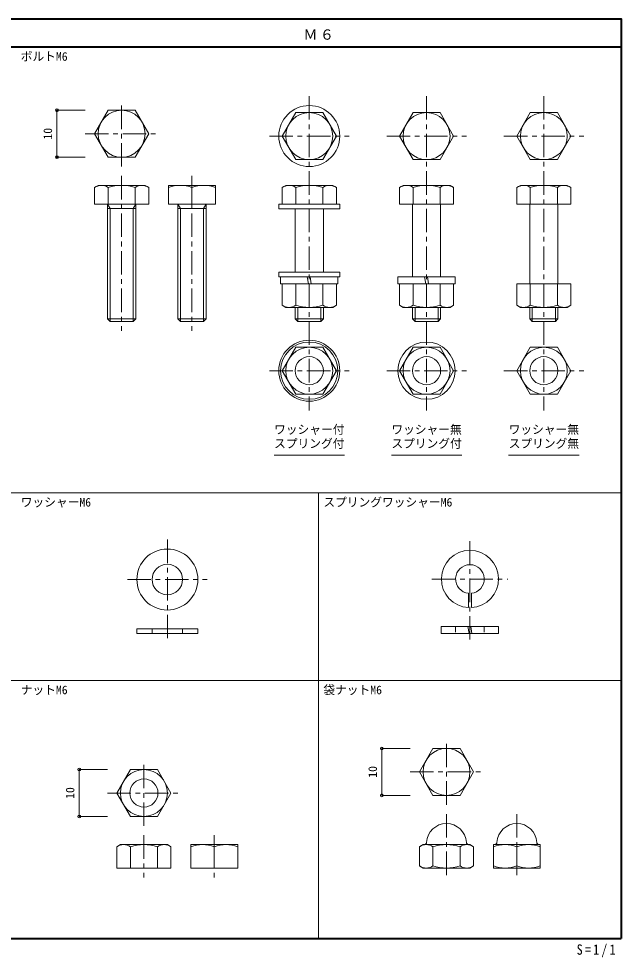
# Model space of a CAD drawing. Units: millimetres on the paper. Extents: x -129 to 129, y -102 to 98.
# Drawn here: x 0.6 to 129, y -102 to 98 of the extents above; entities that cross this region are included whole.
import ezdxf
from ezdxf.enums import TextEntityAlignment as Align

# ---------------------------------------------------------------- set-up
doc = ezdxf.new("R2010")
doc.units = ezdxf.units.MM
doc.header["$PDMODE"] = 32
doc.header["$PDSIZE"] = 0.6
doc.linetypes.add('CHAIN1', pattern=[8, 5, -1, 1, -1])
doc.linetypes.add('DASHED1', pattern=[1.8, 1.2, -0.6])
for name, color, linetype, lineweight in [('0-0', 3, 'Continuous', 9), ('0-D', 7, 'Continuous', 9), ('0-E', 7, 'Continuous', 5), ('0-F', 6, 'Continuous', 40)]:
    doc.layers.add(name, color=color, linetype=linetype, lineweight=lineweight)
doc.styles.add('ＭＳ ゴシック', font='')
doc.styles.get('ＭＳ ゴシック').set_extended_font_data('MS Gothic')

msp = doc.modelspace()

# ---------------------------------------------------------------- linework, layer by layer
at = {"layer": '0-0', "color": 7, "linetype": 'CHAIN1', "lineweight": 5}
for p, q in [((22.5, 66.5), (22.5, 80.5)), ((62.5, 81.5), (62.5, 14.5)), ((87.5, 81.5), (87.5, 14.5)), ((112.5, 81.5), (112.5, 14.5)), ((14.726, 73.5), (30.274, 73.5)), ((54, 73), (71, 73)), ((79, 73), (96, 73)), ((104, 73), (121, 73)), ((22.5, 64.5), (22.5, 31.5)), ((37.5, 64.5), (37.5, 31.5)), ((54, 23), (71, 23)), ((79, 23), (96, 23)), ((104, 23), (121, 23)), ((32.25, -13), (32.25, -35)), ((96.75, -13.3), (96.75, -35)), ((23.75, -21.5), (40.75, -21.5)), ((88.65, -21.4), (104.85, -21.4)), ((91.75, -69.5), (91.75, -55.5)), ((27.25, -74), (27.25, -60)), ((83.976, -62.5), (99.524, -62.5)), ((19.476, -67), (35.024, -67)), ((91.75, -71.5), (91.75, -85)), ((106.75, -71.5), (106.75, -85)), ((27.25, -76), (27.25, -85)), ((42.25, -76), (42.25, -85))]:
    msp.add_line(p, q, dxfattribs=at)
at = {"layer": '0-0'}
for p, q in [((19.613, 78.5), (16.726, 73.5)), ((19.613, 78.5), (25.387, 78.5)), ((28.274, 73.5), (25.387, 78.5)), ((59.613, 78), (56.726, 73)), ((59.613, 78), (65.387, 78)), ((68.274, 73), (65.387, 78)), ((84.613, 78), (81.726, 73)), ((84.613, 78), (90.387, 78)), ((93.274, 73), (90.387, 78)), ((109.613, 78), (106.726, 73)), ((109.613, 78), (115.387, 78)), ((118.274, 73), (115.387, 78)), ((19.613, 68.5), (16.726, 73.5)), ((28.274, 73.5), (25.387, 68.5)), ((59.613, 68), (56.726, 73)), ((68.274, 73), (65.387, 68)), ((84.613, 68), (81.726, 73)), ((93.274, 73), (90.387, 68)), ((109.613, 68), (106.726, 73)), ((118.274, 73), (115.387, 68)), ((19.613, 68.5), (25.387, 68.5)), ((59.613, 68), (65.387, 68)), ((84.613, 68), (90.387, 68)), ((109.613, 68), (115.387, 68)), ((17.5, 62.5), (16.726, 62.053)), ((16.726, 62.053), (16.726, 58.5)), ((17.5, 62.5), (27.5, 62.5)), ((19.613, 62.053), (19.613, 58.5)), ((25.387, 62.053), (25.387, 58.5)), ((27.5, 62.5), (28.274, 62.053)), ((28.274, 62.053), (28.274, 58.5)), ((32.5, 62.5), (42.5, 62.5)), ((32.5, 62.5), (32.5, 58.5)), ((37.5, 62.053), (37.5, 58.5)), ((42.5, 62.5), (42.5, 58.5)), ((57.5, 62.5), (56.726, 62.053)), ((56.726, 62.053), (56.726, 58.5)), ((57.5, 62.5), (67.5, 62.5)), ((59.613, 62.053), (59.613, 58.5)), ((65.387, 62.053), (65.387, 58.5)), ((67.5, 62.5), (68.274, 62.053)), ((68.274, 62.053), (68.274, 58.5)), ((82.5, 62.5), (81.726, 62.053)), ((81.726, 62.053), (81.726, 58.5)), ((82.5, 62.5), (92.5, 62.5)), ((84.613, 62.053), (84.613, 58.5)), ((90.387, 62.053), (90.387, 58.5)), ((92.5, 62.5), (93.274, 62.053)), ((93.274, 62.053), (93.274, 58.5)), ((107.5, 62.5), (106.726, 62.053)), ((106.726, 62.053), (106.726, 58.5)), ((107.5, 62.5), (117.5, 62.5)), ((109.613, 62.053), (109.613, 58.5)), ((115.387, 62.053), (115.387, 58.5)), ((117.5, 62.5), (118.274, 62.053)), ((118.274, 62.053), (118.274, 58.5)), ((16.726, 58.5), (28.274, 58.5)), ((25.5, 58.5), (25.5, 34.042)), ((32.5, 58.5), (42.5, 58.5)), ((40.5, 58.5), (40.5, 34.042)), ((56, 58.5), (69, 58.5)), ((56.726, 58.5), (68.274, 58.5)), ((69, 58.5), (69, 57.5)), ((81.726, 58.5), (93.274, 58.5)), ((84.5, 58.5), (84.5, 43)), ((90.5, 58.5), (90.5, 43)), ((106.726, 58.5), (118.274, 58.5)), ((109.5, 58.5), (109.5, 41.5)), ((115.5, 58.5), (115.5, 41.5)), ((59.5, 57.5), (59.5, 44)), ((65.5, 57.5), (65.5, 44)), ((56, 44), (69, 44)), ((69, 44), (69, 43)), ((56.4, 43), (68.6, 43)), ((56.4, 43), (56.4, 41.5)), ((62.063, 43), (62.328, 41.5)), ((62.672, 43), (62.937, 41.5)), ((68.6, 43), (68.6, 41.5)), ((81.4, 43), (93.6, 43)), ((81.4, 43), (81.4, 41.5)), ((87.063, 43), (87.328, 41.5)), ((87.672, 43), (87.937, 41.5)), ((93.6, 43), (93.6, 41.5)), ((56.4, 41.5), (68.6, 41.5)), ((56.726, 41.5), (68.274, 41.5)), ((56.726, 36.947), (56.726, 41.5)), ((59.613, 36.947), (59.613, 41.5)), ((65.387, 36.947), (65.387, 41.5)), ((68.274, 36.947), (68.274, 41.5)), ((81.4, 41.5), (93.6, 41.5)), ((81.726, 41.5), (93.274, 41.5)), ((81.726, 36.947), (81.726, 41.5)), ((84.613, 36.947), (84.613, 41.5)), ((90.387, 36.947), (90.387, 41.5)), ((93.274, 36.947), (93.274, 41.5)), ((106.726, 41.5), (118.274, 41.5)), ((106.726, 36.947), (106.726, 41.5)), ((109.613, 36.947), (109.613, 41.5)), ((115.387, 36.947), (115.387, 41.5)), ((118.274, 36.947), (118.274, 41.5)), ((57.5, 36.5), (56.726, 36.947)), ((57.5, 36.5), (67.5, 36.5)), ((59.5, 36.5), (59.5, 34.042)), ((65.5, 36.5), (65.5, 34.042)), ((67.5, 36.5), (68.274, 36.947)), ((82.5, 36.5), (81.726, 36.947)), ((82.5, 36.5), (92.5, 36.5)), ((84.5, 36.5), (84.5, 34.042)), ((90.5, 36.5), (90.5, 34.042)), ((92.5, 36.5), (93.274, 36.947)), ((107.5, 36.5), (106.726, 36.947)), ((107.5, 36.5), (117.5, 36.5)), ((109.5, 36.5), (109.5, 34.042)), ((115.5, 36.5), (115.5, 34.042)), ((117.5, 36.5), (118.274, 36.947)), ((59.5, 34.042), (60.042, 33.5)), ((84.5, 34.042), (85.041, 33.5)), ((109.5, 34.042), (110.041, 33.5)), ((59.613, 28), (56.726, 23)), ((59.613, 28), (65.387, 28)), ((68.274, 23), (65.387, 28)), ((84.613, 28), (81.726, 23)), ((84.613, 28), (90.387, 28)), ((93.274, 23), (90.387, 28)), ((109.613, 28), (106.726, 23)), ((109.613, 28), (115.387, 28)), ((118.274, 23), (115.387, 28)), ((59.613, 18), (56.726, 23)), ((68.274, 23), (65.387, 18)), ((84.613, 18), (81.726, 23)), ((93.274, 23), (90.387, 18)), ((109.613, 18), (106.726, 23)), ((118.274, 23), (115.387, 18)), ((59.613, 18), (65.387, 18)), ((84.613, 18), (90.387, 18)), ((109.613, 18), (115.387, 18)), ((96.45, -24.435), (96.45, -27.493)), ((97.05, -24.435), (97.05, -27.493)), ((25.75, -32), (38.75, -32)), ((38.75, -32), (38.75, -33)), ((90.65, -31.5), (102.85, -31.5)), ((90.65, -31.5), (90.65, -33)), ((96.313, -31.5), (96.578, -33)), ((96.922, -31.5), (97.187, -33)), ((102.85, -31.5), (102.85, -33)), ((90.65, -33), (102.85, -33)), ((88.863, -57.5), (85.976, -62.5)), ((88.863, -57.5), (94.637, -57.5)), ((97.524, -62.5), (94.637, -57.5)), ((24.363, -62), (21.476, -67)), ((24.363, -62), (30.137, -62)), ((33.024, -67), (30.137, -62)), ((88.863, -67.5), (85.976, -62.5)), ((97.524, -62.5), (94.637, -67.5)), ((24.363, -72), (21.476, -67)), ((33.024, -67), (30.137, -72)), ((88.863, -67.5), (94.637, -67.5)), ((24.363, -72), (30.137, -72)), ((22.25, -78), (21.476, -78.447)), ((22.25, -78), (32.25, -78)), ((32.25, -78), (33.024, -78.447)), ((37.25, -78), (47.25, -78)), ((37.25, -78), (37.25, -83)), ((47.25, -78), (47.25, -83)), ((86.75, -78), (85.976, -78.447)), ((86.75, -78), (96.75, -78)), ((96.75, -78), (97.524, -78.447)), ((101.75, -78), (101.75, -83)), ((101.75, -78), (111.75, -78)), ((111.75, -78), (111.75, -83)), ((21.476, -78.447), (21.476, -83)), ((24.363, -78.447), (24.363, -83)), ((30.137, -78.447), (30.137, -83)), ((33.024, -78.447), (33.024, -83)), ((42.25, -78.447), (42.25, -83)), ((85.976, -78.447), (85.976, -82.553)), ((88.863, -78.447), (88.863, -82.553)), ((94.637, -78.447), (94.637, -82.553)), ((97.524, -78.447), (97.524, -82.553)), ((106.75, -78.447), (106.75, -82.553)), ((21.476, -83), (33.024, -83)), ((37.25, -83), (47.25, -83)), ((86.75, -83), (85.976, -82.553)), ((86.75, -83), (96.75, -83)), ((96.75, -83), (97.524, -82.553)), ((101.75, -83), (111.75, -83))]:
    msp.add_line(p, q, dxfattribs=at)
at = {"layer": '0-0', "color": 7, "lineweight": 5}
for p, q in [((20.042, 57.562), (19.5, 58.5)), ((24.958, 57.562), (25.5, 58.5)), ((35.041, 57.562), (34.5, 58.5)), ((39.958, 57.562), (40.5, 58.5)), ((19.5, 57.562), (25.5, 57.562)), ((20.042, 57.562), (20.042, 33.5)), ((24.958, 57.562), (24.958, 33.5)), ((34.5, 57.562), (40.5, 57.562)), ((35.041, 57.562), (35.041, 33.5)), ((39.958, 57.562), (39.958, 33.5)), ((60.042, 36.5), (60.042, 33.5)), ((64.958, 36.5), (64.958, 33.5)), ((85.041, 36.5), (85.041, 33.5)), ((89.958, 36.5), (89.958, 33.5)), ((110.041, 36.5), (110.041, 33.5)), ((114.958, 36.5), (114.958, 33.5)), ((19.5, 34.042), (25.5, 34.042)), ((34.5, 34.042), (40.5, 34.042)), ((59.5, 34.042), (65.5, 34.042)), ((84.5, 34.042), (90.5, 34.042)), ((109.5, 34.042), (115.5, 34.042))]:
    msp.add_line(p, q, dxfattribs=at)
at = {"layer": '0-0', "linetype": 'DASHED1'}
for p, q in [((29, -32), (29, -33)), ((35.5, -32), (35.5, -33)), ((93.7, -31.5), (93.7, -33)), ((99.8, -31.5), (99.8, -33))]:
    msp.add_line(p, q, dxfattribs=at)
at = {"layer": '0-0'}
for points in [[(19.5, 58.5), (19.5, 34.042), (20.042, 33.5)], [(34.5, 58.5), (34.5, 34.042), (35.041, 33.5)], [(56, 58.5), (56, 57.5), (69, 57.5)], [(56, 44), (56, 43), (69, 43)], [(20.042, 33.5), (24.958, 33.5), (25.5, 34.042)], [(35.041, 33.5), (39.958, 33.5), (40.5, 34.042)], [(60.042, 33.5), (64.958, 33.5), (65.5, 34.042)], [(85.041, 33.5), (89.958, 33.5), (90.5, 34.042)], [(110.041, 33.5), (114.958, 33.5), (115.5, 34.042)], [(25.75, -32), (25.75, -33), (38.75, -33)]]:
    msp.add_lwpolyline(points, dxfattribs=at)
for centre, radius in [((22.5, 73.5), 5), ((62.5, 73), 6.5), ((62.5, 73), 5), ((87.5, 73), 5), ((112.5, 73), 5), ((62.5, 23), 6.5), ((62.5, 23), 6.1), ((62.5, 23), 5), ((87.5, 23), 6.1), ((87.5, 23), 5), ((112.5, 23), 5), ((62.5, 23), 3), ((87.5, 23), 3), ((112.5, 23), 3), ((32.25, -21.5), 6.5), ((32.25, -21.5), 3.25), ((91.75, -62.5), 5), ((27.25, -67), 5), ((27.25, -67), 3)]:
    msp.add_circle(centre, radius, dxfattribs=at)
for centre, radius, start, end in [((18.43, 59.102), 3.408, 94.38425, 120), ((18.17, 59.944), 2.556, 55.61575, 90), ((22.5, 52.947), 9.553, 72.41205, 107.58795), ((26.83, 59.944), 2.556, 90, 124.38425), ((26.57, 59.102), 3.408, 60, 85.61575), ((35, 55.279), 7.221, 69.74384, 110.25616), ((40, 55.279), 7.221, 69.74384, 110.25616), ((58.43, 59.102), 3.408, 94.38425, 120), ((58.17, 59.944), 2.556, 55.61575, 90), ((62.5, 52.947), 9.553, 72.41205, 107.58795), ((66.83, 59.944), 2.556, 90, 124.38425), ((66.57, 59.102), 3.408, 60, 85.61575), ((83.43, 59.102), 3.408, 94.38425, 120), ((83.17, 59.944), 2.556, 55.61575, 90), ((87.5, 52.947), 9.553, 72.41205, 107.58795), ((91.83, 59.944), 2.556, 90, 124.38425), ((91.57, 59.102), 3.408, 60, 85.61575), ((108.43, 59.102), 3.408, 94.38425, 120), ((108.17, 59.944), 2.556, 55.61575, 90), ((112.5, 52.947), 9.553, 72.41205, 107.58795), ((116.83, 59.944), 2.556, 90, 124.38425), ((116.57, 59.102), 3.408, 60, 85.61575), ((58.43, 39.898), 3.408, 240, 265.61575), ((58.17, 39.056), 2.556, 270, 304.38425), ((62.5, 46.053), 9.553, 252.41205, 287.58795), ((66.83, 39.056), 2.556, 235.61575, 270), ((66.57, 39.898), 3.408, 274.38425, 300), ((83.43, 39.898), 3.408, 240, 265.61575), ((83.17, 39.056), 2.556, 270, 304.38425), ((87.5, 46.053), 9.553, 252.41205, 287.58795), ((91.83, 39.056), 2.556, 235.61575, 270), ((91.57, 39.898), 3.408, 274.38425, 300), ((108.43, 39.898), 3.408, 240, 265.61575), ((108.17, 39.056), 2.556, 270, 304.38425), ((112.5, 46.053), 9.553, 252.41205, 287.58795), ((116.83, 39.056), 2.556, 235.61575, 270), ((116.57, 39.898), 3.408, 274.38425, 300), ((96.75, -21.4), 6.1, 272.81896, 267.18104), ((96.75, -21.4), 3.05, 275.64478, 264.35522), ((91.75, -77.75), 4.25, 3.01696, 176.98304), ((106.75, -77.75), 4.25, 3.01696, 176.98304), ((27.25, -87.553), 9.553, 72.41205, 107.58795), ((87.007, -77.5), 0.5, 270, 356.98304), ((91.75, -87.553), 9.553, 72.41205, 107.58795), ((96.493, -77.5), 0.5, 183.01696, 270), ((102.007, -77.5), 0.5, 270, 356.98304), ((111.493, -77.5), 0.5, 183.01696, 270), ((23.18, -81.398), 3.408, 94.38425, 120), ((22.92, -80.556), 2.556, 55.61575, 90), ((31.58, -80.556), 2.556, 90, 124.38425), ((31.32, -81.398), 3.408, 60, 85.61575), ((39.75, -85.221), 7.221, 69.74384, 110.25616), ((44.75, -85.221), 7.221, 69.74384, 110.25616), ((87.68, -81.398), 3.408, 94.38425, 120), ((87.42, -80.556), 2.556, 55.61575, 90), ((96.08, -80.556), 2.556, 90, 124.38425), ((95.82, -81.398), 3.408, 60, 85.61575), ((104.25, -85.221), 7.221, 69.74384, 110.25616), ((109.25, -85.221), 7.221, 69.74384, 110.25616), ((87.68, -79.602), 3.408, 240, 265.61575), ((87.42, -80.444), 2.556, 270, 304.38425), ((91.75, -73.447), 9.553, 252.41205, 287.58795), ((96.08, -80.444), 2.556, 235.61575, 270), ((95.82, -79.602), 3.408, 274.38425, 300), ((104.25, -75.779), 7.221, 249.74384, 290.25616), ((109.25, -75.779), 7.221, 249.74384, 290.25616)]:
    msp.add_arc(centre, radius, start, end, dxfattribs=at)
at = {"layer": '0-D', "color": 4}
for p, q in [((55, 5), (70, 5)), ((80, 5), (95, 5)), ((105, 5), (120, 5))]:
    msp.add_line(p, q, dxfattribs=at)
at = {"layer": '0-E'}
for p, q in [((8.726, 78.5), (8.726, 68.5)), ((8.726, 78.5), (14.726, 78.5)), ((8.726, 68.5), (14.726, 68.5)), ((77.976, -57.5), (77.976, -67.5)), ((77.976, -57.5), (83.976, -57.5)), ((13.476, -62), (13.476, -72)), ((13.476, -62), (19.476, -62)), ((77.976, -67.5), (83.976, -67.5)), ((13.476, -72), (19.476, -72))]:
    msp.add_line(p, q, dxfattribs=at)
for p in [(8.726, 78.5), (8.726, 68.5), (77.976, -57.5), (13.476, -62), (77.976, -67.5), (13.476, -72)]:
    msp.add_point(p, dxfattribs=at)
at = {"layer": '0-F'}
for p, q in [((-129, 92), (129, 92)), ((-129, -98), (129, -98))]:
    msp.add_line(p, q, dxfattribs=at)
at = {"layer": '0-F', "color": 4, "lineweight": 9}
for p, q in [((-129, -3), (129, -3)), ((64.5, -3), (64.5, -98)), ((-129, -43), (129, -43))]:
    msp.add_line(p, q, dxfattribs=at)
at = {"layer": '0-F'}
msp.add_lwpolyline([(-129, 98), (129, 98), (129, -98)], dxfattribs=at)

# ---------------------------------------------------------------- texts
at = {"layer": '0-D', "style": 'ＭＳ ゴシック'}
for s, p in [('ボルトM6', (1, 88.5)), ('ワッシャー付', (55, 9)), ('ワッシャー無', (80, 9)), ('ワッシャー無', (105, 9)), ('スプリング付', (55, 6)), ('スプリング付', (80, 6)), ('スプリング無', (105, 6)), ('スプリングワッシャーM6', (65.5, -6.5)), ('ワッシャーM6', (1, -6.5)), ('袋ナットM6', (65.5, -46.5)), ('ナットM6', (1, -46.5))]:
    msp.add_text(s, height=1.833, dxfattribs=at).set_placement(p, align=Align.BOTTOM_LEFT)
at = {"layer": '0-D', "char_height": 2.199, "attachment_point": 7, "style": 'ＭＳ ゴシック'}
for s, insert in [('\\T1.17;Ｍ６', (61.25, 93.5)), ('\\T1.38;\\W0.85;S=1/1', (119.5, -102))]:
    msp.add_mtext(s, dxfattribs=dict(at, insert=insert))
at = {"layer": '0-E', "style": 'ＭＳ ゴシック'}
for p in [(8.226, 72.25), (77.476, -63.75), (12.976, -68.25)]:
    msp.add_text('10', height=1.833, rotation=90, dxfattribs=at).set_placement(p, align=Align.BOTTOM_LEFT)

doc.saveas('drawing.dxf')
